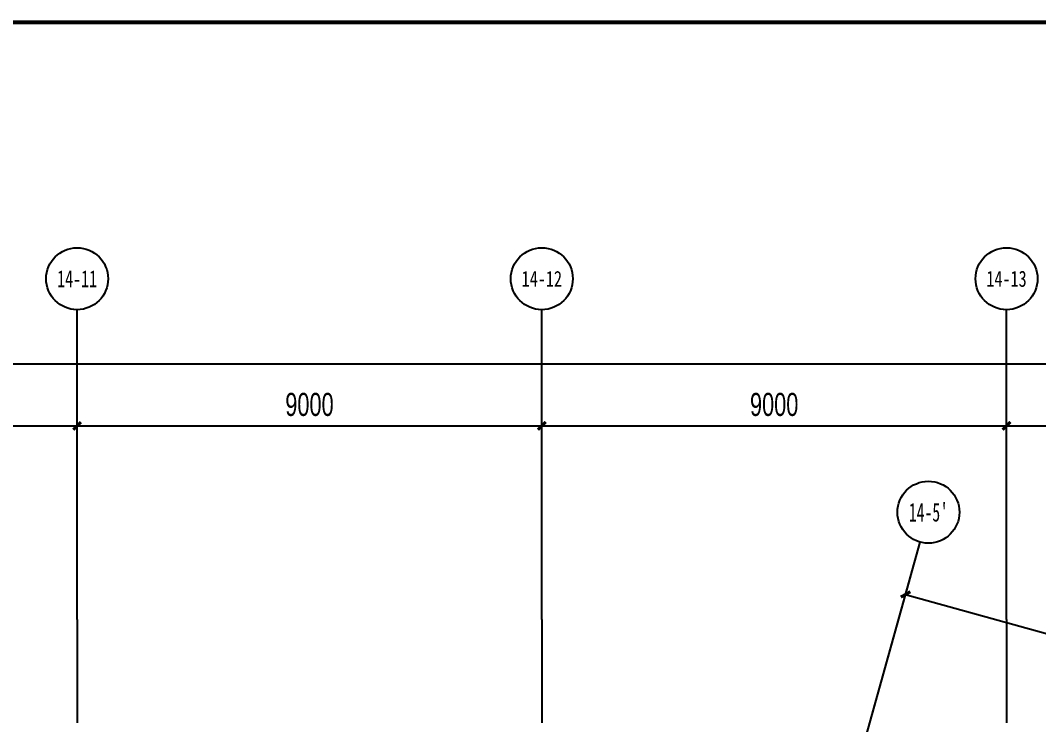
# Model space of a CAD drawing. Extents: x -409435 to 356702, y -107829 to 330904.
# Drawn here: x 85301 to 105022, y 226698 to 240338 of the extents above; entities that cross this region are included whole.
import ezdxf
from ezdxf.enums import TextEntityAlignment as Align
from ezdxf.xclip import XClip

# ---------------------------------------------------------------- set-up
doc = ezdxf.new("R2010")
doc.units = 0
doc.header["$LTSCALE"] = 1000
doc.header["$MEASUREMENT"] = 0
doc.header["$XCLIPFRAME"] = 0
doc.linetypes.add('104-14# 核心筒$0$DOTE', pattern=[2.42, 2, -0.2, 0.02, -0.2])
for name, color, linetype in [('104-14# 核心筒$0$01-标注_轴线坐标', 132, 'Continuous'), ('104-14# 核心筒$0$02-TEXT_轴号', 7, 'Continuous'), ('104-14# 核心筒$0$A_AXIS-轴线', 36, '104-14# 核心筒$0$DOTE'), ('104-14# 核心筒$0$AXIS_TEXT', 7, 'Continuous'), ('AXIS_TEXT', 7, 'Continuous')]:
    doc.layers.add(name, color=color, linetype=linetype)
doc.styles.add('104-14# 核心筒$0$_TCH_AXIS', font='STXIHEI_0.TTF', dxfattribs={"width": 0.8})
doc.styles.add('104-14# 核心筒$0$_TCH_DIM_T3', font='ros.shx', dxfattribs={"width": 0.705882, "bigfont": 'jd.shx'})
doc.styles.add('COMPLEX', font='COMPLEX')
doc.dimstyles.new('104-14# 核心筒$0$_TCH_ARCH&&150', dxfattribs={"dimtxt": 446.25, "dimasz": 150, "dimexe": 375, "dimexo": 450, "dimgap": 189.375, "dimtad": 1, "dimdec": 0, "dimzin": 0, "dimdsep": 46, "dimtxsty": '104-14# 核心筒$0$_TCH_DIM_T3', "dimblk": '104-14# 核心筒$0$_ArchTick', "dimcen": 0.09, "dimclrt": 7, "dimazin": 2, "dimtfac": 1, "dimtdec": 0, "dimtix": 1, "dimtmove": 2, "dimatfit": 3, "dimfxl": 0, "dimtolj": 1, "dimtzin": 0, "dimarcsym": 0})

# ---------------------------------------------------------------- blocks, each defined once
blk = doc.blocks.new('图框-A1+1-4')
at = {"const_width": 0.5}
blk.add_lwpolyline([(976, 584), (25, 584), (25, 10), (976, 10)], close=True, dxfattribs=at)
blk = doc.blocks.new('_AXISO')
blk.add_circle((0, 0), 0.5)
at = {"layer": 'AXIS_TEXT', "style": 'COMPLEX', "width": 1.041667}
blk.add_attdef('A', text='', height=0.56, dxfattribs=at).set_placement((-0.25, -0.28), (0.25, -0.28), align=Align.FIT)
blk = doc.blocks.new('104-14# 核心筒$0$_ArchTick')
at = {"color": 0, "linetype": 'ByBlock', "const_width": 0.4}
blk.add_lwpolyline([(-0.5, -0.5), (0.5, 0.5)], dxfattribs=at)
blk = doc.blocks.new('*D2791')
at = {"layer": '104-14# 核心筒$0$01-标注_轴线坐标', "color": 0, "lineweight": -2, "transparency": 16777216}
for p, q in [((77400, 229184), (77400, 232859)), ((86400, 229184), (86400, 232859)), ((77400, 232484), (86400, 232484))]:
    blk.add_line(p, q, dxfattribs=at)
at = {"layer": 'Defpoints', "color": 0, "transparency": 16777216}
for p in [(86400, 232484), (77400, 228734), (86400, 228734)]:
    blk.add_point(p, dxfattribs=at)
at = {"layer": '104-14# 核心筒$0$01-标注_轴线坐标', "color": 0, "lineweight": -2, "transparency": 16777216, "xscale": 150, "yscale": 150, "zscale": 150, "rotation": 180}
blk.add_blockref('104-14# 核心筒$0$_ArchTick', (77400, 232484), dxfattribs=at)
at = {"layer": '104-14# 核心筒$0$01-标注_轴线坐标', "color": 0, "lineweight": -2, "transparency": 16777216, "xscale": 150, "yscale": 150, "zscale": 150}
blk.add_blockref('104-14# 核心筒$0$_ArchTick', (86400, 232484), dxfattribs=at)
at = {"layer": '104-14# 核心筒$0$01-标注_轴线坐标', "color": 7, "transparency": 16777216, "insert": (81900, 232896), "char_height": 446.2, "attachment_point": 5, "style": '104-14# 核心筒$0$_TCH_DIM_T3'}
blk.add_mtext('\\A1;9000', dxfattribs=at)
blk = doc.blocks.new('*D2792')
at = {"layer": '104-14# 核心筒$0$01-标注_轴线坐标', "color": 0, "lineweight": -2, "transparency": 16777216}
for p, q in [((86400, 229184), (86400, 232859)), ((95400, 229184), (95400, 232859)), ((86400, 232484), (95400, 232484))]:
    blk.add_line(p, q, dxfattribs=at)
at = {"layer": 'Defpoints', "color": 0, "transparency": 16777216}
for p in [(95400, 232484), (86400, 228734), (95400, 228734)]:
    blk.add_point(p, dxfattribs=at)
at = {"layer": '104-14# 核心筒$0$01-标注_轴线坐标', "color": 0, "lineweight": -2, "transparency": 16777216, "xscale": 150, "yscale": 150, "zscale": 150, "rotation": 180}
blk.add_blockref('104-14# 核心筒$0$_ArchTick', (86400, 232484), dxfattribs=at)
at = {"layer": '104-14# 核心筒$0$01-标注_轴线坐标', "color": 0, "lineweight": -2, "transparency": 16777216, "xscale": 150, "yscale": 150, "zscale": 150}
blk.add_blockref('104-14# 核心筒$0$_ArchTick', (95400, 232484), dxfattribs=at)
at = {"layer": '104-14# 核心筒$0$01-标注_轴线坐标', "color": 7, "transparency": 16777216, "insert": (90900, 232896), "char_height": 446.2, "attachment_point": 5, "style": '104-14# 核心筒$0$_TCH_DIM_T3'}
blk.add_mtext('\\A1;9000', dxfattribs=at)
blk = doc.blocks.new('*D2793')
at = {"layer": '104-14# 核心筒$0$01-标注_轴线坐标', "color": 0, "lineweight": -2, "transparency": 16777216}
for p, q in [((95400, 229184), (95400, 232859)), ((104400, 229184), (104400, 232859)), ((95400, 232484), (104400, 232484))]:
    blk.add_line(p, q, dxfattribs=at)
at = {"layer": 'Defpoints', "color": 0, "transparency": 16777216}
for p in [(104400, 232484), (95400, 228734), (104400, 228734)]:
    blk.add_point(p, dxfattribs=at)
at = {"layer": '104-14# 核心筒$0$01-标注_轴线坐标', "color": 0, "lineweight": -2, "transparency": 16777216, "xscale": 150, "yscale": 150, "zscale": 150, "rotation": 180}
blk.add_blockref('104-14# 核心筒$0$_ArchTick', (95400, 232484), dxfattribs=at)
at = {"layer": '104-14# 核心筒$0$01-标注_轴线坐标', "color": 0, "lineweight": -2, "transparency": 16777216, "xscale": 150, "yscale": 150, "zscale": 150}
blk.add_blockref('104-14# 核心筒$0$_ArchTick', (104400, 232484), dxfattribs=at)
at = {"layer": '104-14# 核心筒$0$01-标注_轴线坐标', "color": 7, "transparency": 16777216, "insert": (99900, 232896), "char_height": 446.2, "attachment_point": 5, "style": '104-14# 核心筒$0$_TCH_DIM_T3'}
blk.add_mtext('\\A1;9000', dxfattribs=at)
blk = doc.blocks.new('*D2794')
at = {"layer": '104-14# 核心筒$0$01-标注_轴线坐标', "color": 0, "lineweight": -2, "transparency": 16777216}
for p, q in [((104400, 229184), (104400, 232859)), ((109600, 229184), (109600, 232859)), ((104400, 232484), (109600, 232484))]:
    blk.add_line(p, q, dxfattribs=at)
at = {"layer": 'Defpoints', "color": 0, "transparency": 16777216}
for p in [(109600, 232484), (104400, 228734), (109600, 228734)]:
    blk.add_point(p, dxfattribs=at)
at = {"layer": '104-14# 核心筒$0$01-标注_轴线坐标', "color": 0, "lineweight": -2, "transparency": 16777216, "xscale": 150, "yscale": 150, "zscale": 150, "rotation": 180}
blk.add_blockref('104-14# 核心筒$0$_ArchTick', (104400, 232484), dxfattribs=at)
at = {"layer": '104-14# 核心筒$0$01-标注_轴线坐标', "color": 0, "lineweight": -2, "transparency": 16777216, "xscale": 150, "yscale": 150, "zscale": 150}
blk.add_blockref('104-14# 核心筒$0$_ArchTick', (109600, 232484), dxfattribs=at)
at = {"layer": '104-14# 核心筒$0$01-标注_轴线坐标', "color": 7, "transparency": 16777216, "insert": (107000, 232896), "char_height": 446.2, "attachment_point": 5, "style": '104-14# 核心筒$0$_TCH_DIM_T3'}
blk.add_mtext('\\A1;5200', dxfattribs=at)
blk = doc.blocks.new('*D2819')
at = {"layer": '104-14# 核心筒$0$01-标注_轴线坐标', "color": 0, "lineweight": -2, "transparency": 16777216}
for p, q in [((101239, 224885), (102545, 229581)), ((102445, 229220), (111844, 226605)), ((110638, 222269), (111944, 226966))]:
    blk.add_line(p, q, dxfattribs=at)
at = {"layer": 'Defpoints', "color": 0, "transparency": 16777216}
for p in [(111844, 226605), (101118, 224451), (110517, 221836)]:
    blk.add_point(p, dxfattribs=at)
at = {"layer": '104-14# 核心筒$0$01-标注_轴线坐标', "color": 0, "lineweight": -2, "transparency": 16777216, "xscale": 150, "yscale": 150, "zscale": 150}
for p, rotation in [((102445, 229220), 164.451897364515), ((111844, 226605), 344.451897364515)]:
    blk.add_blockref('104-14# 核心筒$0$_ArchTick', p, dxfattribs=dict(at, rotation=rotation))
at = {"layer": '104-14# 核心筒$0$01-标注_轴线坐标', "color": 7, "transparency": 16777216, "insert": (107255, 228310), "char_height": 446.2, "attachment_point": 5, "rotation": 344.4519, "style": '104-14# 核心筒$0$_TCH_DIM_T3'}
blk.add_mtext('\\A1;9756', dxfattribs=at)
blk = doc.blocks.new('*D2873')
at = {"layer": '104-14# 核心筒$0$01-标注_轴线坐标', "color": 0, "lineweight": -2, "transparency": 16777216}
for p, q in [((-6010, 229184), (-6010, 234059)), ((120742, 229184), (120742, 234059)), ((-6010, 233684), (120742, 233684))]:
    blk.add_line(p, q, dxfattribs=at)
at = {"layer": 'Defpoints', "color": 0, "transparency": 16777216}
for p in [(120742, 233684), (-6010, 228734), (120742, 228734)]:
    blk.add_point(p, dxfattribs=at)
at = {"layer": '104-14# 核心筒$0$01-标注_轴线坐标', "color": 0, "lineweight": -2, "transparency": 16777216, "xscale": 150, "yscale": 150, "zscale": 150, "rotation": 180}
blk.add_blockref('104-14# 核心筒$0$_ArchTick', (-6010, 233684), dxfattribs=at)
at = {"layer": '104-14# 核心筒$0$01-标注_轴线坐标', "color": 0, "lineweight": -2, "transparency": 16777216, "xscale": 150, "yscale": 150, "zscale": 150}
blk.add_blockref('104-14# 核心筒$0$_ArchTick', (120742, 233684), dxfattribs=at)
at = {"layer": '104-14# 核心筒$0$01-标注_轴线坐标', "color": 7, "transparency": 16777216, "insert": (57366, 234096), "char_height": 446.2, "attachment_point": 5, "style": '104-14# 核心筒$0$_TCH_DIM_T3'}
blk.add_mtext('\\A1;126752', dxfattribs=at)
blk = doc.blocks.new('104-14# 核心筒')
at = {"layer": '104-14# 核心筒$0$01-标注_轴线坐标'}
for p, q in [((86400, 228733.6), (86400, 234733.6)), ((95400, 228733.6), (95400, 234733.6)), ((104400, 228733.6), (104400, 234733.6)), ((101118.5, 224453.2), (102726.8, 230233.7))]:
    blk.add_line(p, q, dxfattribs=at)
blk.add_circle((102887.6, 230811.7), 600, dxfattribs=at)
at = {"layer": '104-14# 核心筒$0$A_AXIS-轴线'}
for p, q in [((86400, 228733.6), (86400, 169654.9)), ((95400, 228733.6), (95400, 169654.9)), ((104400, 228733.6), (104400, 169654.9))]:
    blk.add_line(p, q, dxfattribs=at)
at = {"layer": '104-14# 核心筒$0$01-标注_轴线坐标'}
ref = blk.add_blockref('_AXISO', (86400, 235333.6), dxfattribs=dict(at, xscale=1200, yscale=1200, zscale=1200))
ref.add_attrib('A', '14-11', dxfattribs={"layer": '104-14# 核心筒$0$AXIS_TEXT', "height": 326.86, "style": '104-14# 核心筒$0$_TCH_AXIS', "width": 0.867563}).set_placement((86013.1, 235170.2), (86786.9, 235170.2), align=Align.FIT)
ref = blk.add_blockref('_AXISO', (95400, 235333.6), dxfattribs=dict(at, xscale=1200, yscale=1200, zscale=1200))
ref.add_attrib('A', '14-12', dxfattribs={"layer": '104-14# 核心筒$0$AXIS_TEXT', "height": 303.98, "style": '104-14# 核心筒$0$_TCH_AXIS', "width": 0.944043}).set_placement((95008.5, 235181.6), (95791.5, 235181.6), align=Align.FIT)
ref = blk.add_blockref('_AXISO', (104400, 235333.6), dxfattribs=dict(at, xscale=1200, yscale=1200, zscale=1200))
ref.add_attrib('A', '14-13', dxfattribs={"layer": '104-14# 核心筒$0$AXIS_TEXT', "height": 310.63, "style": '104-14# 核心筒$0$_TCH_AXIS', "width": 0.920728}).set_placement((104009.8, 235178.3), (104790.2, 235178.3), align=Align.FIT)
at = {"layer": '104-14# 核心筒$0$02-TEXT_轴号', "style": '104-14# 核心筒$0$_TCH_AXIS', "width": 0.898063}
blk.add_text("14-5'", height=359.99, dxfattribs=at).set_placement((102508.1, 230631.7), (103267.1, 230631.7), align=Align.FIT)
at = {"layer": '104-14# 核心筒$0$01-标注_轴线坐标'}
for p1, p2, distance, picture, middle in [((-6009.8, 228733.6), (120741.8, 228733.6), 4950, '*D2873', (57366, 234096.1)), ((77400, 228733.6), (86400, 228733.6), 3750, '*D2791', (81900, 232896.1)), ((86400, 228733.6), (95400, 228733.6), 3750, '*D2792', (90900, 232896.1)), ((95400, 228733.6), (104400, 228733.6), 3750, '*D2793', (99900, 232896.1)), ((104400, 228733.6), (109600, 228733.6), 3750, '*D2794', (107000, 232896.1)), ((101117.9, 224451.1), (110517.1, 221836), 4950, '*D2819', (107254.9, 228309.8))]:
    dim = blk.add_aligned_dim(p1=p1, p2=p2, distance=distance, dimstyle='104-14# 核心筒$0$_TCH_ARCH&&150', dxfattribs=at)
    dim.commit()
    dim.dimension.update_dxf_attribs({"geometry": picture, "text_midpoint": middle})
blk = doc.blocks.new('X-104 14#平面')
ref = blk.add_blockref('104-14# 核心筒', (0, 0))
XClip(ref).set_block_clipping_path([(-38664.3623821461, -25500), (139216.5485069363, 330900)])
at = {"xscale": 150, "yscale": 150, "zscale": 150}
blk.add_blockref('图框-A1+1-4', (-18433.5, 152700), dxfattribs=at)

msp = doc.modelspace()

# ---------------------------------------------------------------- block references
msp.add_blockref('X-104 14#平面', (0, 0))

doc.saveas('drawing.dxf')
